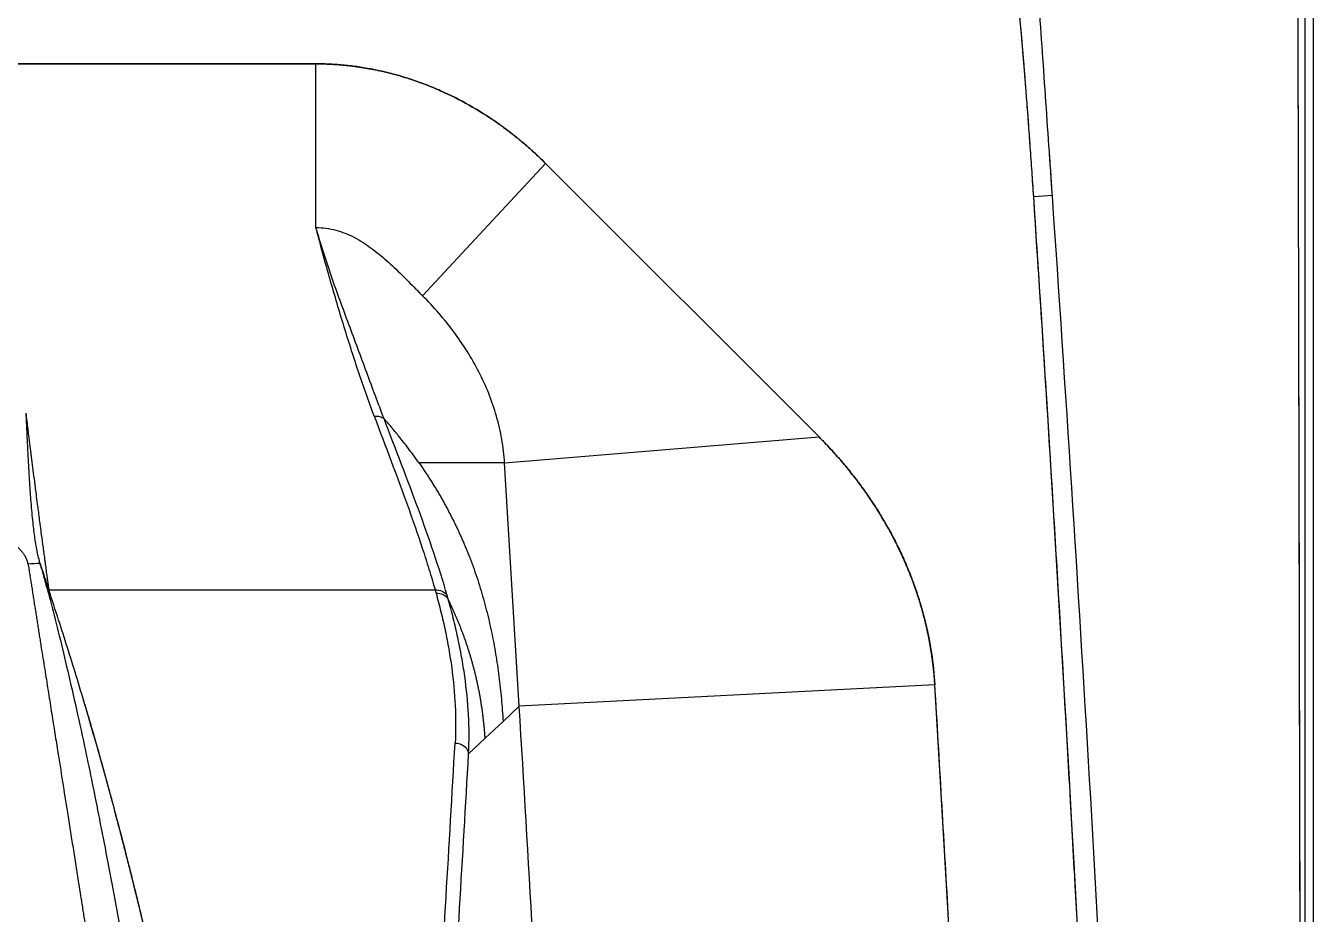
# Model space of a CAD drawing. Extents: x 527 to 611, y 788 to 934.
# Drawn here: x 599.6 to 611.49, y 876.42 to 884.62 of the extents above; entities that cross this region are included whole.
import ezdxf

# ---------------------------------------------------------------- set-up
doc = ezdxf.new("R2010")
doc.units = 0
doc.header["$MEASUREMENT"] = 0
doc.layers.add('1', color=4, linetype='Continuous')
doc.layers.add('GEOMETRY', color=3, linetype='Continuous', lineweight=25)

# ---------------------------------------------------------------- blocks, each defined once
blk = doc.blocks.new('2026_FLAIR')
at = {"layer": 'GEOMETRY'}
for p, q in [((84.42, 81.522), (84.42, 17.135)), ((84.42, 81.522), (84.42, 2.898)), ((56.955, 80.909), (75.211, 80.909)), ((75.211, 80.909), (72.169, 80.909)), ((76.195, 78.768), (77.331, 79.989)), ((79.856, 77.464), (77.331, 79.989)), ((77.331, 79.989), (79.856, 77.464)), ((82.011, 79.693), (81.835, 79.681)), ((76.952, 77.224), (79.856, 77.464)), ((77.088, 74.978), (76.952, 77.224)), ((72.68, 76.244), (72.724, 76.078)), ((72.769, 75.974), (72.685, 76.229)), ((72.69, 76.213), (72.699, 76.188)), ((72.692, 76.208), (72.705, 76.167)), ((72.695, 76.199), (72.705, 76.167)), ((72.744, 76.052), (76.311, 76.052)), ((80.925, 75.177), (77.088, 74.978)), ((76.938, 74.837), (77.088, 74.978)), ((76.773, 74.682), (76.938, 74.837)), ((76.62, 74.539), (76.773, 74.682)), ((81.049, 73.058), (81.048, 73.064)), ((81.048, 73.064), (81.049, 73.058))]:
    blk.add_line(p, q, dxfattribs=at)
at = {"layer": 'GEOMETRY', "flags": 128}
blk.add_lwpolyline([(72.551, 76.294), (72.552, 76.293), (72.552, 76.291)], dxfattribs=at)
at = {"layer": 'GEOMETRY'}
for centre, start, end in [((-466.784, 42.21), 3.22351, 3.44451), ((-466.785, 42.21), 3.13498, 3.22284)]:
    blk.add_arc(centre, 548.701, start, end, dxfattribs=at)
blk.add_ellipse((-466.785, 106.081), major_axis=(0, 547.9), ratio=0.993205, start_param=4.649765, end_param=4.65497, dxfattribs=at)
for points, knots in [([(81.692, 81.519), (81.695, 81.477), (81.703, 81.395), (81.714, 81.269), (81.726, 81.14), (81.737, 81.009), (81.748, 80.875), (81.759, 80.739), (81.772, 80.571), (81.787, 80.371), (81.804, 80.142), (81.82, 79.911), (81.83, 79.758), (81.835, 79.681)], [0, 0, 0, 0, 0.067062, 0.135579, 0.205552, 0.27698, 0.349865, 0.424205, 0.500003, 0.623731, 0.750009, 0.875006, 1, 1, 1, 1]), ([(81.692, 81.519), (81.718, 81.234), (81.744, 80.928), (81.77, 80.6), (81.781, 80.45), (81.793, 80.297), (81.804, 80.141), (81.809, 80.065), (81.815, 79.988), (81.82, 79.911), (81.824, 79.848), (81.829, 79.771), (81.835, 79.681)], [0, 0, 0, 0, 0.5, 0.5, 0.5, 0.75, 0.75, 0.75, 0.875, 0.875, 0.875, 1, 1, 1, 1]), ([(82.011, 79.693), (82.006, 79.77), (82, 79.847), (81.99, 80), (81.984, 80.077), (81.968, 80.307), (81.958, 80.461), (81.926, 80.922), (81.905, 81.229), (81.882, 81.536)], [0, 0, 0, 0, 0.125, 0.125, 0.25, 0.25, 0.5, 0.5, 1, 1, 1, 1]), ([(82.011, 79.693), (81.99, 80), (81.968, 80.307), (81.926, 80.922), (81.905, 81.229), (81.882, 81.536)], [0, 0, 0, 0, 0.02347072, 0.02347072, 0.04694145, 0.04694145, 0.04694145, 0.04694145]), ([(84.277, 81.473), (84.277, 81.47), (84.277, 81.468), (84.277, 81.462), (84.277, 81.455), (84.277, 81.437), (84.277, 81.401), (84.277, 81.33), (84.277, 81.188), (84.278, 80.903), (84.279, 80.334), (84.282, 79.195), (84.284, 78.219), (84.288, 76.267), (84.291, 74.966), (84.299, 71.062), (84.303, 68.459), (84.314, 60.651), (84.318, 55.446), (84.323, 45.035), (84.323, 39.829), (84.319, 29.418), (84.314, 24.213), (84.307, 19.008)], [0, 0, 0, 0, 0.000122, 0.000122, 0.000244, 0.000488, 0.000977, 0.001953, 0.003906, 0.007812, 0.015625, 0.03125, 0.0625, 0.0625, 0.125, 0.125, 0.25, 0.25, 0.5, 0.5, 0.75, 0.75, 1, 1, 1, 1]), ([(84.277, 81.473), (84.277, 81.469), (84.277, 81.466), (84.277, 81.46), (84.277, 81.45), (84.277, 81.428), (84.277, 81.383), (84.277, 81.294), (84.278, 81.115), (84.278, 80.757), (84.28, 80.041), (84.283, 78.61), (84.286, 77.383), (84.291, 74.929), (84.294, 73.293), (84.303, 68.385), (84.308, 65.113), (84.315, 58.569), (84.318, 55.298), (84.321, 48.754), (84.323, 42.21), (84.321, 35.666), (84.318, 29.122), (84.315, 25.851), (84.308, 19.307), (84.303, 16.035), (84.291, 9.491), (84.284, 6.219), (84.277, 2.947)], [0, 0, 0, 0, 0.000122, 0.000122, 0.000244, 0.000488, 0.000977, 0.001953, 0.003906, 0.007812, 0.015625, 0.03125, 0.0625, 0.0625, 0.125, 0.125, 0.25, 0.25, 0.375, 0.375, 0.5, 0.625, 0.625, 0.75, 0.75, 0.875, 0.875, 1, 1, 1, 1]), ([(84.345, 18.384), (84.344, 23.645), (84.344, 28.907), (84.344, 39.43), (84.344, 44.691), (84.344, 55.214), (84.344, 60.476), (84.345, 68.368), (84.345, 70.999), (84.346, 74.945), (84.346, 76.26), (84.346, 78.234), (84.346, 79.22), (84.346, 80.371), (84.346, 80.947), (84.346, 81.234), (84.346, 81.378), (84.346, 81.44), (84.346, 81.481), (84.346, 81.501), (84.346, 81.522)], [0, 0, 0, 0, 0.25, 0.25, 0.5, 0.5, 0.75, 0.75, 0.875, 0.875, 0.9375, 0.9375, 0.96875, 0.984375, 0.992188, 0.996094, 0.998047, 0.999023, 0.999023, 1, 1, 1, 1]), ([(84.346, 2.898), (84.346, 2.924), (84.346, 2.949), (84.346, 3), (84.346, 3.077), (84.346, 3.256), (84.346, 3.615), (84.346, 4.331), (84.346, 5.765), (84.346, 6.993), (84.346, 9.45), (84.345, 11.088), (84.345, 16.002), (84.345, 19.278), (84.344, 29.106), (84.344, 35.658), (84.344, 48.762), (84.344, 55.314), (84.345, 65.142), (84.345, 68.418), (84.345, 73.332), (84.346, 74.97), (84.346, 77.427), (84.346, 78.655), (84.346, 80.089), (84.346, 80.805), (84.346, 81.164), (84.346, 81.343), (84.346, 81.42), (84.346, 81.471), (84.346, 81.496), (84.346, 81.522)], [0, 0, 0, 0, 0.000977, 0.000977, 0.001953, 0.003906, 0.007813, 0.015625, 0.03125, 0.0625, 0.0625, 0.125, 0.125, 0.25, 0.25, 0.5, 0.5, 0.75, 0.75, 0.875, 0.875, 0.9375, 0.9375, 0.96875, 0.984375, 0.992188, 0.996094, 0.998047, 0.999023, 0.999023, 1, 1, 1, 1]), ([(77.331, 79.989), (77.322, 79.998), (77.304, 80.016), (77.277, 80.042), (77.25, 80.067), (77.223, 80.093), (77.195, 80.118), (77.168, 80.142), (77.14, 80.166), (77.111, 80.19), (77.083, 80.214), (77.054, 80.237), (77.025, 80.26), (76.996, 80.283), (76.967, 80.305), (76.937, 80.327), (76.907, 80.348), (76.806, 80.419), (76.628, 80.531), (76.407, 80.643), (76.224, 80.718), (76.084, 80.768), (75.943, 80.811), (75.826, 80.84), (75.735, 80.858), (75.669, 80.87), (75.604, 80.881), (75.539, 80.889), (75.474, 80.896), (75.408, 80.902), (75.343, 80.906), (75.277, 80.908), (75.233, 80.908), (75.211, 80.909)], [0, 0, 0, 0, 0.015784, 0.031539, 0.047265, 0.062965, 0.078641, 0.094295, 0.109928, 0.125543, 0.141141, 0.156725, 0.172296, 0.187857, 0.203408, 0.218954, 0.234494, 0.250031, 0.375723, 0.499968, 0.563077, 0.625674, 0.687918, 0.749974, 0.777985, 0.805901, 0.833739, 0.861514, 0.889242, 0.916938, 0.944619, 0.972301, 1, 1, 1, 1]), ([(75.211, 80.909), (75.222, 80.909), (75.244, 80.909), (75.277, 80.908), (75.31, 80.907), (75.343, 80.906), (75.375, 80.904), (75.408, 80.902), (75.441, 80.899), (75.474, 80.896), (75.506, 80.893), (75.539, 80.889), (75.571, 80.885), (75.604, 80.88), (75.637, 80.875), (75.669, 80.87), (75.702, 80.864), (75.734, 80.858), (75.767, 80.852), (75.837, 80.837), (75.943, 80.811), (76.084, 80.768), (76.224, 80.718), (76.407, 80.643), (76.628, 80.531), (76.814, 80.414), (76.93, 80.332), (76.983, 80.293), (77.035, 80.253), (77.086, 80.211), (77.137, 80.169), (77.186, 80.126), (77.235, 80.081), (77.283, 80.036), (77.315, 80.005), (77.331, 79.989)], [0, 0, 0, 0, 0.013852, 0.0276979, 0.0415397, 0.0553793, 0.0692189, 0.0830604, 0.0969058, 0.110757, 0.1246162, 0.1384852, 0.1523661, 0.1662608, 0.1801713, 0.1940997, 0.2080478, 0.2220176, 0.236011, 0.25003, 0.312081, 0.3743239, 0.4369218, 0.5000352, 0.6242744, 0.7499717, 0.7775943, 0.8052308, 0.8328923, 0.8605898, 0.8883343, 0.9161368, 0.944008, 0.9719589, 1, 1, 1, 1]), ([(81.835, 79.681), (81.846, 79.524), (81.866, 79.21), (81.897, 78.738), (81.927, 78.266), (81.957, 77.794), (81.986, 77.322), (82.015, 76.85), (82.044, 76.377), (82.072, 75.904), (82.1, 75.431), (82.127, 74.958), (82.154, 74.485), (82.181, 74.011), (82.207, 73.538), (82.233, 73.064), (82.258, 72.59), (82.283, 72.115), (82.308, 71.641), (82.332, 71.166), (82.356, 70.692), (82.379, 70.217), (82.435, 69.074), (82.518, 67.263), (82.62, 64.78), (82.712, 62.29), (82.792, 59.801), (82.862, 57.314), (82.921, 54.828), (82.969, 52.337), (82.999, 50.373), (83.017, 48.938), (83.026, 48.033), (83.034, 47.129), (83.041, 46.224), (83.047, 45.319), (83.051, 44.414), (83.054, 43.508), (83.055, 42.603), (83.055, 41.697), (83.053, 40.791), (83.051, 40.187), (83.05, 39.885)], [0, 0, 0, 0, 0.011865, 0.023734, 0.035607, 0.047484, 0.059366, 0.071251, 0.08314, 0.095033, 0.10693, 0.118831, 0.130736, 0.142645, 0.154558, 0.166475, 0.178397, 0.190322, 0.202252, 0.214185, 0.226123, 0.238065, 0.250011, 0.312259, 0.374667, 0.437237, 0.49997, 0.562266, 0.624696, 0.687259, 0.749958, 0.77267, 0.795386, 0.818105, 0.840828, 0.863555, 0.886286, 0.909021, 0.93176, 0.954502, 0.977249, 1, 1, 1, 1]), ([(81.835, 79.681), (82.054, 76.381), (82.243, 73.068), (82.402, 69.741), (82.561, 66.444), (82.69, 63.129), (82.791, 59.795), (82.89, 56.492), (82.962, 53.175), (83.005, 49.842), (83.048, 46.527), (83.063, 43.207), (83.05, 39.885)], [0, 0, 0, 0, 0.25, 0.25, 0.25, 0.5, 0.5, 0.5, 0.75, 0.75, 0.75, 1, 1, 1, 1]), ([(83.254, 36.501), (83.29, 40.103), (83.292, 43.706), (83.227, 50.911), (83.16, 54.512), (82.955, 61.711), (82.818, 65.309), (82.469, 72.503), (82.258, 76.099), (82.011, 79.693)], [0, 0, 0, 0, 0.25, 0.25, 0.5, 0.5, 0.75, 0.75, 1, 1, 1, 1]), ([(83.254, 36.501), (83.29, 40.103), (83.292, 43.706), (83.227, 50.911), (83.16, 54.512), (82.955, 61.711), (82.818, 65.309), (82.469, 72.503), (82.258, 76.099), (82.011, 79.693)], [0.807814, 0.807814, 0.807814, 0.807814, 1.082323, 1.082323, 1.356832, 1.356832, 1.631341, 1.631341, 1.90585, 1.90585, 1.90585, 1.90585]), ([(75.749, 77.655), (75.697, 77.792), (75.648, 77.932), (75.554, 78.215), (75.508, 78.359), (75.419, 78.649), (75.376, 78.796), (75.291, 79.094), (75.25, 79.245), (75.211, 79.397)], [0, 0, 0, 0, 0.25, 0.25, 0.5, 0.5, 0.75, 0.75, 1, 1, 1, 1]), ([(75.211, 79.397), (75.242, 79.397), (75.304, 79.393), (75.395, 79.375), (75.482, 79.346), (75.594, 79.294), (75.724, 79.21), (75.867, 79.092), (76.001, 78.964), (76.098, 78.865), (76.158, 78.805), (76.179, 78.783), (76.19, 78.773), (76.195, 78.768)], [0, 0, 0, 0, 0.03125, 0.0625, 0.09375, 0.125, 0.1875, 0.25, 0.3125, 0.375, 0.390625, 0.3984375, 0.4058585, 0.4058585, 0.4058585, 0.4058585]), ([(75.839, 77.633), (75.813, 77.702), (75.786, 77.773), (75.733, 77.915), (75.706, 77.987), (75.652, 78.133), (75.625, 78.206), (75.57, 78.353), (75.543, 78.427), (75.487, 78.575), (75.46, 78.649), (75.406, 78.797), (75.379, 78.872), (75.328, 79.021), (75.303, 79.095), (75.256, 79.246), (75.233, 79.321), (75.211, 79.397)], [0, 0, 0, 0, 0.125, 0.125, 0.25, 0.25, 0.375, 0.375, 0.5, 0.5, 0.625, 0.625, 0.75, 0.75, 0.875, 0.875, 1, 1, 1, 1]), ([(76.952, 77.224), (76.948, 77.297), (76.931, 77.443), (76.881, 77.657), (76.81, 77.865), (76.688, 78.132), (76.492, 78.443), (76.298, 78.664), (76.195, 78.768)], [0, 0, 0, 0, 0.125, 0.25, 0.375, 0.5, 0.75, 1, 1, 1, 1]), ([(72.531, 77.683), (72.534, 77.658), (72.54, 77.61), (72.549, 77.542), (72.556, 77.48), (72.563, 77.424), (72.57, 77.374), (72.575, 77.33), (72.58, 77.292), (72.587, 77.235), (72.597, 77.155), (72.611, 77.048), (72.625, 76.943), (72.636, 76.855), (72.646, 76.781), (72.654, 76.714), (72.664, 76.64), (72.676, 76.548), (72.688, 76.465), (72.697, 76.392), (72.704, 76.346), (72.71, 76.298), (72.717, 76.245), (72.723, 76.2), (72.728, 76.164), (72.732, 76.138), (72.736, 76.111), (72.739, 76.087), (72.742, 76.068), (72.743, 76.057), (72.744, 76.052)], [0, 0, 0, 0, 0.043331, 0.083204, 0.119624, 0.152597, 0.182118, 0.208186, 0.230797, 0.249951, 0.309795, 0.374912, 0.442854, 0.499878, 0.536964, 0.578625, 0.624859, 0.674814, 0.749866, 0.782317, 0.812382, 0.837381, 0.874909, 0.912246, 0.924939, 0.944954, 0.962474, 0.977494, 0.99002, 1, 1, 1, 1]), ([(72.531, 77.683), (72.534, 77.625), (72.539, 77.52), (72.546, 77.378), (72.554, 77.22), (72.564, 77.048), (72.578, 76.851), (72.594, 76.678), (72.61, 76.548), (72.623, 76.459), (72.633, 76.41), (72.64, 76.376), (72.645, 76.355), (72.651, 76.334), (72.656, 76.314), (72.66, 76.302), (72.662, 76.296)], [0, 0, 0, 0, 0.101179, 0.185528, 0.253043, 0.385904, 0.504604, 0.638232, 0.752942, 0.815598, 0.876318, 0.900298, 0.924663, 0.949406, 0.97452, 1, 1, 1, 1]), ([(75.749, 77.655), (75.766, 77.657), (75.783, 77.656), (75.814, 77.649), (75.828, 77.642), (75.839, 77.633)], [0, 0, 0, 0, 0.5, 0.5, 1, 1, 1, 1]), ([(75.749, 77.655), (75.854, 77.374), (75.959, 77.101), (76.103, 76.7), (76.149, 76.568), (76.214, 76.372), (76.234, 76.308), (76.274, 76.179), (76.293, 76.115), (76.311, 76.052)], [0, 0, 0, 0, 0.5, 0.5, 0.75, 0.75, 0.875, 0.875, 1, 1, 1, 1]), ([(76.162, 77.224), (76.148, 77.244), (76.12, 77.284), (76.076, 77.343), (76.031, 77.402), (75.993, 77.45), (75.968, 77.481), (75.958, 77.494), (75.954, 77.498), (75.951, 77.502), (75.948, 77.506), (75.944, 77.51), (75.933, 77.523), (75.916, 77.544), (75.892, 77.573), (75.868, 77.6), (75.85, 77.62), (75.841, 77.631), (75.839, 77.633)], [0.1143582, 0.1143582, 0.1143582, 0.1143582, 0.2393582, 0.3643582, 0.4893582, 0.6143582, 0.6768582, 0.6924832, 0.7002957, 0.7081082, 0.7159207, 0.7237332, 0.7393582, 0.8018582, 0.8643582, 0.9268582, 0.9893582, 1, 1, 1, 1]), ([(76.422, 76), (76.347, 76.26), (76.256, 76.526), (76.056, 77.07), (75.948, 77.348), (75.839, 77.633)], [0, 0, 0, 0, 0.5, 0.5, 1, 1, 1, 1]), ([(80.836, 75.76), (80.833, 75.772), (80.827, 75.797), (80.817, 75.833), (80.807, 75.87), (80.797, 75.906), (80.786, 75.943), (80.775, 75.979), (80.763, 76.015), (80.751, 76.051), (80.738, 76.087), (80.725, 76.122), (80.712, 76.158), (80.698, 76.194), (80.684, 76.229), (80.669, 76.264), (80.654, 76.299), (80.639, 76.335), (80.623, 76.369), (80.607, 76.404), (80.59, 76.439), (80.573, 76.474), (80.556, 76.508), (80.538, 76.543), (80.52, 76.577), (80.501, 76.611), (80.482, 76.645), (80.456, 76.69), (80.424, 76.744), (80.384, 76.809), (80.342, 76.872), (80.3, 76.935), (80.255, 76.997), (80.21, 77.059), (80.163, 77.119), (80.115, 77.179), (80.066, 77.237), (80.015, 77.295), (79.963, 77.353), (79.91, 77.409), (79.874, 77.446), (79.856, 77.464)], [0, 0, 0, 0, 0.019034, 0.0380647, 0.0570947, 0.0761262, 0.0951617, 0.1142036, 0.1332541, 0.1523158, 0.1713909, 0.190482, 0.2095912, 0.228721, 0.2478737, 0.2670518, 0.2862574, 0.3054929, 0.3247607, 0.3440631, 0.3634022, 0.3827805, 0.4022002, 0.4216634, 0.4411725, 0.4607297, 0.4803371, 0.499997, 0.5381257, 0.576253, 0.6143946, 0.6525662, 0.6907831, 0.7290611, 0.7674156, 0.8058619, 0.8444153, 0.8830909, 0.9219037, 0.9608685, 1, 1, 1, 1]), ([(79.856, 77.464), (79.865, 77.455), (79.883, 77.437), (79.91, 77.409), (79.937, 77.381), (79.963, 77.352), (79.99, 77.324), (80.015, 77.295), (80.041, 77.266), (80.066, 77.237), (80.091, 77.208), (80.115, 77.178), (80.139, 77.149), (80.163, 77.119), (80.187, 77.089), (80.21, 77.058), (80.233, 77.028), (80.255, 76.997), (80.278, 76.966), (80.299, 76.935), (80.321, 76.904), (80.342, 76.872), (80.363, 76.841), (80.384, 76.809), (80.404, 76.777), (80.424, 76.744), (80.443, 76.712), (80.468, 76.669), (80.498, 76.616), (80.533, 76.553), (80.566, 76.489), (80.598, 76.424), (80.628, 76.36), (80.657, 76.295), (80.684, 76.229), (80.71, 76.163), (80.735, 76.097), (80.758, 76.03), (80.78, 75.963), (80.8, 75.896), (80.819, 75.828), (80.831, 75.783), (80.836, 75.76)], [0, 0, 0, 0, 0.019587, 0.039131, 0.058633, 0.078095, 0.09752, 0.116908, 0.136262, 0.155583, 0.174874, 0.194137, 0.213373, 0.232583, 0.251771, 0.270938, 0.290086, 0.309217, 0.328333, 0.347435, 0.366526, 0.385607, 0.404682, 0.42375, 0.442815, 0.461879, 0.480943, 0.500009, 0.536477, 0.572771, 0.608905, 0.644892, 0.680749, 0.716488, 0.752126, 0.787677, 0.823155, 0.858577, 0.893957, 0.929311, 0.964653, 1, 1, 1, 1]), ([(76.952, 77.224), (76.809, 77.224), (76.594, 77.224), (76.334, 77.224), (76.216, 77.224), (76.162, 77.224)], [0, 0, 0, 0, 0.5, 0.75, 1, 1, 1, 1]), ([(76.162, 77.224), (76.171, 77.212), (76.187, 77.189), (76.211, 77.154), (76.234, 77.119), (76.257, 77.083), (76.28, 77.047), (76.302, 77.011), (76.325, 76.975), (76.346, 76.938), (76.368, 76.901), (76.388, 76.864), (76.409, 76.827), (76.429, 76.79), (76.449, 76.752), (76.468, 76.714), (76.487, 76.676), (76.506, 76.638), (76.524, 76.599), (76.542, 76.561), (76.559, 76.522), (76.576, 76.483), (76.593, 76.444), (76.609, 76.405), (76.632, 76.346), (76.662, 76.267), (76.696, 76.169), (76.728, 76.069), (76.757, 75.969), (76.784, 75.869), (76.809, 75.767), (76.832, 75.665), (76.852, 75.563), (76.87, 75.46), (76.886, 75.357), (76.9, 75.253), (76.912, 75.15), (76.923, 75.046), (76.932, 74.942), (76.936, 74.872), (76.938, 74.837)], [0, 0, 0, 0, 0.016706, 0.033412, 0.050119, 0.066827, 0.083536, 0.100247, 0.116959, 0.133673, 0.150387, 0.167103, 0.183819, 0.200535, 0.217251, 0.233965, 0.250676, 0.267386, 0.284096, 0.300805, 0.317514, 0.334222, 0.350931, 0.367639, 0.384347, 0.42538, 0.466416, 0.507457, 0.548501, 0.589544, 0.63059, 0.671636, 0.712673, 0.753702, 0.794732, 0.835769, 0.876817, 0.917875, 0.958938, 1, 1, 1, 1]), ([(72.551, 76.294), (72.551, 76.297), (72.55, 76.303), (72.548, 76.311), (72.545, 76.319), (72.542, 76.328), (72.539, 76.336), (72.535, 76.344), (72.531, 76.353), (72.527, 76.361), (72.522, 76.369), (72.516, 76.377), (72.511, 76.386), (72.505, 76.394), (72.498, 76.402), (72.491, 76.41), (72.484, 76.418), (72.476, 76.426), (72.468, 76.434), (72.46, 76.442), (72.451, 76.451), (72.441, 76.458), (72.432, 76.466), (72.422, 76.474), (72.411, 76.482), (72.401, 76.49), (72.389, 76.498), (72.378, 76.506), (72.366, 76.513), (72.353, 76.521), (72.341, 76.529), (72.327, 76.536), (72.314, 76.544), (72.3, 76.551), (72.286, 76.559), (72.271, 76.566), (72.256, 76.573), (72.241, 76.581), (72.225, 76.588), (72.209, 76.595), (72.192, 76.602), (72.175, 76.609), (72.158, 76.616), (72.141, 76.623), (72.123, 76.63), (72.105, 76.637), (72.086, 76.644), (72.067, 76.65), (72.048, 76.657), (72.028, 76.663), (72.008, 76.67), (71.988, 76.676), (71.967, 76.683), (71.946, 76.689), (71.925, 76.695), (71.904, 76.701), (71.882, 76.707), (71.859, 76.713), (71.837, 76.719), (71.814, 76.725), (71.791, 76.731), (71.767, 76.736), (71.744, 76.742), (71.72, 76.747), (71.695, 76.753), (71.671, 76.758), (71.646, 76.763), (71.62, 76.769), (71.595, 76.774), (71.569, 76.779), (71.543, 76.783), (71.517, 76.788), (71.49, 76.793), (71.463, 76.798), (71.436, 76.802), (71.409, 76.807), (71.373, 76.812), (71.329, 76.819), (71.275, 76.827), (71.22, 76.834), (71.165, 76.841), (71.109, 76.848), (71.052, 76.854), (70.995, 76.86), (70.937, 76.866), (70.878, 76.871), (70.819, 76.876), (70.759, 76.88), (70.698, 76.885), (70.638, 76.889), (70.576, 76.892), (70.515, 76.895), (70.453, 76.898), (70.39, 76.901), (70.328, 76.903), (70.265, 76.905), (70.202, 76.906), (70.16, 76.907), (70.139, 76.907)], [0, 0, 0, 0, 0.0087356, 0.0174684, 0.0261986, 0.0349263, 0.0436517, 0.0523748, 0.0610958, 0.0698147, 0.0785318, 0.0872471, 0.0959607, 0.1046728, 0.1133834, 0.1220928, 0.1308009, 0.139508, 0.1482142, 0.1569196, 0.1656243, 0.1743284, 0.1830323, 0.1917358, 0.2004393, 0.209143, 0.2178468, 0.2265511, 0.2352561, 0.2439619, 0.2526687, 0.2613767, 0.2700862, 0.2787969, 0.2875088, 0.2962219, 0.304936, 0.3136511, 0.3223671, 0.3310838, 0.3398013, 0.3485193, 0.3572378, 0.3659568, 0.3746761, 0.3833956, 0.3921153, 0.4008352, 0.4095551, 0.4182749, 0.4269947, 0.4357144, 0.444434, 0.4531533, 0.4618725, 0.4705915, 0.4793102, 0.4880288, 0.4967472, 0.5054654, 0.5141836, 0.5229017, 0.5316198, 0.540338, 0.549056, 0.5577739, 0.5664916, 0.575209, 0.5839261, 0.5926429, 0.6013593, 0.6100752, 0.6187907, 0.6275057, 0.6362203, 0.6449343, 0.6536479, 0.6701404, 0.6866313, 0.7031208, 0.719609, 0.7360961, 0.7525824, 0.7690684, 0.7855545, 0.8020413, 0.8185291, 0.835018, 0.8515082, 0.8679998, 0.884493, 0.9009881, 0.9174853, 0.9339849, 0.9504866, 0.9669901, 0.9834947, 1, 1, 1, 1]), ([(72.552, 76.291), (72.555, 76.275), (72.56, 76.243), (72.567, 76.195), (72.575, 76.147), (72.583, 76.098), (72.591, 76.048), (72.598, 75.998), (72.606, 75.948), (72.614, 75.896), (72.623, 75.845), (72.631, 75.792), (72.639, 75.739), (72.648, 75.686), (72.656, 75.631), (72.665, 75.576), (72.681, 75.474), (72.705, 75.326), (72.736, 75.131), (72.766, 74.939), (72.795, 74.754), (72.83, 74.539), (72.869, 74.292), (72.908, 74.042), (72.941, 73.836), (72.967, 73.672), (72.993, 73.509), (73.016, 73.36), (73.037, 73.227), (73.056, 73.109), (73.075, 72.989), (73.094, 72.869), (73.113, 72.748), (73.133, 72.626), (73.152, 72.503), (73.172, 72.379), (73.191, 72.256), (73.211, 72.131), (73.231, 72.007), (73.25, 71.882), (73.264, 71.798), (73.27, 71.756)], [0, 0, 0, 0, 0.016663, 0.033328, 0.049994, 0.06666, 0.083327, 0.099994, 0.116662, 0.133329, 0.149997, 0.166664, 0.18333, 0.199997, 0.216664, 0.233331, 0.25, 0.307683, 0.361534, 0.411542, 0.457704, 0.500023, 0.565529, 0.625006, 0.657973, 0.689795, 0.720473, 0.750005, 0.770828, 0.791381, 0.811667, 0.831688, 0.851445, 0.870939, 0.890171, 0.90914, 0.927844, 0.946283, 0.964456, 0.982362, 1, 1, 1, 1]), ([(72.656, 76.313), (72.663, 76.294), (72.676, 76.257), (72.689, 76.218), (72.695, 76.199)], [0, 0, 0, 0, 0.500728, 1, 1, 1, 1]), ([(72.705, 76.167), (72.71, 76.155), (72.722, 76.116), (72.735, 76.078), (72.744, 76.052)], [0, 0, 0, 0, 0.323092, 1, 1, 1, 1]), ([(72.724, 76.078), (72.735, 76.04), (72.77, 75.909), (72.831, 75.669), (72.908, 75.35), (72.989, 75), (73.065, 74.651), (73.137, 74.308), (73.202, 73.982), (73.271, 73.629), (73.343, 73.248), (73.418, 72.837), (73.495, 72.396), (73.549, 72.077), (73.576, 71.917)], [0, 0, 0, 0, 0.043688, 0.150156, 0.256628, 0.363085, 0.469506, 0.545513, 0.62148, 0.697385, 0.773233, 0.849009, 0.924669, 1, 1, 1, 1]), ([(73.885, 71.791), (73.874, 71.843), (73.851, 71.946), (73.817, 72.099), (73.784, 72.25), (73.75, 72.4), (73.716, 72.547), (73.682, 72.693), (73.648, 72.837), (73.614, 72.98), (73.58, 73.12), (73.546, 73.259), (73.512, 73.396), (73.478, 73.531), (73.444, 73.664), (73.41, 73.796), (73.34, 74.062), (73.232, 74.46), (73.104, 74.904), (72.998, 75.257), (72.917, 75.518), (72.832, 75.782), (72.774, 75.959), (72.744, 76.052)], [0, 0, 0, 0, 0.036253, 0.072089, 0.107507, 0.142509, 0.177092, 0.211259, 0.245009, 0.278341, 0.311257, 0.343756, 0.375838, 0.407503, 0.438752, 0.469585, 0.500001, 0.626039, 0.749999, 0.813212, 0.875001, 0.934614, 1, 1, 1, 1]), ([(76.311, 76.052), (76.334, 76.053), (76.357, 76.049), (76.396, 76.031), (76.412, 76.017), (76.422, 76)], [0, 0, 0, 0, 0.5, 0.5, 1, 1, 1, 1]), ([(76.32, 76.021), (76.343, 76.022), (76.366, 76.018), (76.405, 76), (76.421, 75.985), (76.431, 75.968)], [0, 0, 0, 0, 0.5, 0.5, 1, 1, 1, 1]), ([(76.32, 76.021), (76.335, 75.963), (76.35, 75.906), (76.379, 75.791), (76.392, 75.734), (76.416, 75.619), (76.427, 75.562), (76.447, 75.446), (76.456, 75.389), (76.48, 75.216), (76.491, 75.1), (76.502, 74.869), (76.502, 74.754), (76.496, 74.638)], [0, 0, 0, 0, 0.125, 0.125, 0.25, 0.25, 0.375, 0.375, 0.5, 0.5, 0.75, 0.75, 1, 1, 1, 1]), ([(76.431, 75.968), (76.431, 75.968), (76.431, 75.968), (76.431, 75.968), (76.431, 75.968), (76.431, 75.968), (76.431, 75.968), (76.428, 75.978), (76.425, 75.989), (76.422, 76)], [-0.00000006, -0.00000006, -0.00000006, -0.00000006, 0, 0, 0, 0.000000305, 0.000000305, 0.000000305, 0.001554191, 0.001554191, 0.001554191, 0.001554191]), ([(76.773, 74.682), (76.772, 74.694), (76.77, 74.719), (76.767, 74.756), (76.764, 74.793), (76.76, 74.83), (76.756, 74.866), (76.752, 74.902), (76.747, 74.938), (76.742, 74.974), (76.736, 75.009), (76.731, 75.044), (76.724, 75.079), (76.718, 75.114), (76.711, 75.148), (76.704, 75.182), (76.696, 75.216), (76.689, 75.249), (76.681, 75.282), (76.672, 75.315), (76.664, 75.348), (76.655, 75.38), (76.646, 75.412), (76.636, 75.444), (76.627, 75.476), (76.617, 75.507), (76.607, 75.538), (76.596, 75.568), (76.586, 75.599), (76.575, 75.629), (76.564, 75.659), (76.553, 75.688), (76.541, 75.717), (76.53, 75.746), (76.518, 75.775), (76.506, 75.803), (76.494, 75.831), (76.482, 75.859), (76.469, 75.887), (76.457, 75.914), (76.444, 75.941), (76.436, 75.959), (76.431, 75.968)], [0, 0, 0, 0, 0.028004, 0.055845, 0.083525, 0.111046, 0.138408, 0.165612, 0.192659, 0.21955, 0.246285, 0.272866, 0.299293, 0.325565, 0.351682, 0.377645, 0.403454, 0.42911, 0.454611, 0.479959, 0.505155, 0.530198, 0.555089, 0.579829, 0.604419, 0.62886, 0.653152, 0.677296, 0.701293, 0.725142, 0.748845, 0.772401, 0.795811, 0.819077, 0.842197, 0.865172, 0.888003, 0.91069, 0.933234, 0.955633, 0.977889, 1, 1, 1, 1]), ([(76.62, 74.539), (76.626, 74.659), (76.626, 74.779), (76.613, 75.018), (76.601, 75.137), (76.576, 75.316), (76.566, 75.375), (76.545, 75.494), (76.533, 75.553), (76.507, 75.672), (76.494, 75.731), (76.464, 75.85), (76.448, 75.909), (76.431, 75.968)], [0, 0, 0, 0, 0.25, 0.25, 0.5, 0.5, 0.625, 0.625, 0.75, 0.75, 0.875, 0.875, 1, 1, 1, 1]), ([(80.925, 75.177), (80.924, 75.189), (80.923, 75.214), (80.92, 75.25), (80.917, 75.287), (80.913, 75.324), (80.909, 75.36), (80.904, 75.397), (80.899, 75.433), (80.894, 75.47), (80.888, 75.506), (80.882, 75.542), (80.876, 75.579), (80.869, 75.615), (80.861, 75.651), (80.853, 75.688), (80.845, 75.724), (80.839, 75.748), (80.836, 75.76)], [0, 0, 0, 0, 0.0623051, 0.1245985, 0.1868883, 0.2491826, 0.3114895, 0.3738171, 0.4361735, 0.4985666, 0.5610047, 0.6234957, 0.6860476, 0.7486684, 0.8113662, 0.8741487, 0.9370241, 1, 1, 1, 1]), ([(81.048, 73.064), (81.04, 73.205), (81.024, 73.487), (81, 73.909), (80.975, 74.332), (80.95, 74.754), (80.934, 75.036), (80.925, 75.177)], [0, 0, 0, 0, 0.2000001, 0.4000001, 0.6, 0.7999999, 1, 1, 1, 1]), ([(73.076, 74.994), (73.088, 74.951), (73.116, 74.858), (73.159, 74.71), (73.204, 74.55), (73.249, 74.391), (73.289, 74.243), (73.323, 74.119), (73.35, 74.019), (73.37, 73.941), (73.387, 73.88), (73.402, 73.822), (73.42, 73.752), (73.443, 73.664), (73.47, 73.556), (73.503, 73.429), (73.539, 73.281), (73.58, 73.115), (73.642, 72.859), (73.722, 72.519), (73.799, 72.18), (73.853, 71.935), (73.888, 71.777), (73.923, 71.615), (73.949, 71.492), (73.964, 71.421), (73.967, 71.407)], [0, 0, 0, 0, 0.0422785, 0.0906147, 0.1406171, 0.1906155, 0.2341386, 0.2706858, 0.298892, 0.3211322, 0.3374821, 0.3531947, 0.3735786, 0.4002879, 0.4322181, 0.4693471, 0.5116503, 0.5591013, 0.6098785, 0.7255988, 0.8353329, 0.8753848, 0.914624, 0.9530572, 0.990688, 1, 1, 1, 1]), ([(77.846, 58.033), (77.836, 58.386), (77.825, 58.74), (77.803, 59.446), (77.792, 59.799), (77.757, 60.859), (77.683, 62.978), (77.596, 65.096), (77.47, 67.921), (77.401, 69.333), (77.253, 72.156), (77.173, 73.567), (77.088, 74.978)], [0, 0, 0, 0, 0.0625, 0.0625, 0.125, 0.125, 0.25, 0.5, 0.5, 0.75, 0.75, 1, 1, 1, 1]), ([(76.496, 74.638), (76.511, 74.638), (76.527, 74.635), (76.555, 74.625), (76.569, 74.618), (76.592, 74.6), (76.601, 74.589), (76.615, 74.565), (76.619, 74.552), (76.62, 74.538)], [0, 0, 0, 0, 0.25, 0.25, 0.5, 0.5, 0.75, 0.75, 1, 1, 1, 1])]:
    blk.add_open_spline(points, degree=3, knots=knots, dxfattribs=at)
for points in [[(75.211, 79.397), (75.211, 79.885), (75.211, 80.389), (75.211, 80.909)], [(72.662, 76.296), (72.626, 76.295), (72.589, 76.293), (72.552, 76.291)], [(72.692, 76.208), (72.682, 76.238), (72.672, 76.267), (72.662, 76.296)], [(76.311, 76.052), (76.314, 76.041), (76.317, 76.031), (76.32, 76.021)], [(80.836, 75.76), (80.884, 75.567), (80.913, 75.373), (80.925, 75.177)], [(76.45, 71.691), (76.509, 72.64), (76.566, 73.589), (76.62, 74.539)]]:
    blk.add_open_spline(points, degree=3, dxfattribs=at)

msp = doc.modelspace()

# ---------------------------------------------------------------- block references
at = {"layer": '1'}
msp.add_blockref('2026_FLAIR', (527.067, 803.363), dxfattribs=at)

doc.saveas('drawing.dxf')
